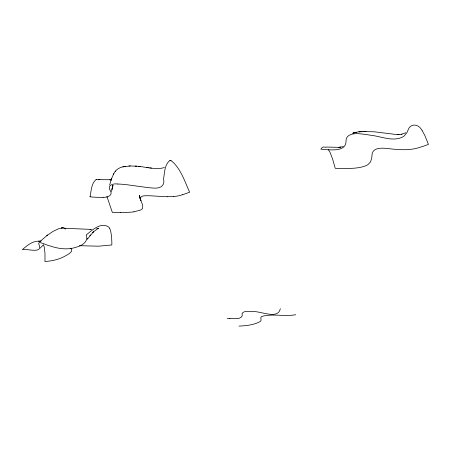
<?xml version="1.0" encoding="UTF-8"?>
<svg xmlns="http://www.w3.org/2000/svg" width="451" height="451" viewBox="0 0 451 451"><rect width="100%" height="100%" fill="white"/><g stroke="black" fill="none" stroke-linecap="round" stroke-linejoin="round"><path stroke-width="0.68" d="M280.325 308.698C277.974 320.402 259.302 310.187 252.081 311.726C248.834 311.59 240.625 310.125 242.243 315.773C240.389 320.103 233.669 318.096 229.869 318.677M90.003 196.856C91.328 191.077 91.147 183.608 96.057 179.577M111.527 191.551L112.959 185.282M111.876 189.73L112.885 185.541L112.186 188.315M109.638 184.949L111.493 178.788L113.759 173.686M111.014 180.208L111.493 178.788M113.449 174.249C115.428 169.621 120.124 166.814 125.062 166.509L124.143 166.65L130.26 165.945L136.738 166.227M87.252 239.233L93.701 231.566L92.805 232.434L93.058 232.192M87.483 238.906L87.821 238.427M90.527 234.932L89.918 235.659L90.161 235.377M115.287 171.329L115.569 170.991M40.24 248.095L43.082 245.147M39.525 241.928L47.62 234.988M93.47 231.791L98.408 228.234L97.072 228.696L98.47 228.251L97.072 228.696M46.791 235.614L53.156 231.324L59.025 228.561L63.241 227.856L65.795 228.781M169.463 160.815C164.401 165.224 164.638 172.97 163.521 179.126A35.426 16.777 0.6 0 1 163.561 183.602C161.39 189.662 153.47 188.033 148.48 187.65A72.774 36.909 -0.5 0 1 146.361 187.385L126.133 184.634A47.169 21.067 0.7 0 0 117.841 184.025M405.759 132.769L401.181 134.342L401.988 134.167M164.452 167.484C156.052 170.382 144.901 166.481 135.176 166.081M352.958 133.141L358.573 131.827L364.295 131.619L363.016 131.607M352.744 133.214L354.385 132.679L353.866 132.831M169.593 160.765L169.734 160.725A6.331 3.647 64.3 0 1 170.033 160.657M182.644 194.725L189.657 192.205C184.651 181.387 180.947 168.781 171.538 160.922M295.732 314.725C284.513 316.799 272.77 313.372 261.659 316.478C259.528 317.538 262.42 320.441 260.097 321.586C253.71 325.047 246.145 325.763 238.991 326.096M356.442 132.171L354.785 132.56M343.307 146.609L338.464 147.387L340.46 147.178L340.155 147.212M96.959 228.719L97.343 228.629M96.176 179.549L96.3 179.526A6.562 3.23 72.5 0 1 96.565 179.509M122.881 166.887L123.924 166.69M401.294 134.319L397.314 134.669L399.067 134.612M125.226 166.475L124.143 166.65M133.868 211.795L140.233 210.183A8.975 4.008 0 0 0 141.225 209.63A9.725 4.341 0.1 0 0 142.651 208.114L142.708 205.261L140.509 199.522A30.747 14.128 -1.2 0 1 140.346 198.773C140.385 194.838 146.248 195.931 148.92 195.74A70.288 29.975 -0.5 0 1 150.549 195.802L163.437 196.585A64.769 31.982 -0.9 0 0 167.203 196.715M359.904 131.709L358.923 131.81L360.219 131.681M173.669 196.529L167.203 196.715M109.807 179.864L111.448 179.746L98.284 179.645M128.997 166.03L130.26 165.945M338.774 147.347L326.118 147.049M361.488 131.63L360.535 131.686L361.77 131.619M103.099 197.273C107.158 197.797 113.511 195.424 110.269 190.508C106.56 185.265 113.613 183.162 117.835 184.053M170.219 160.641L170.371 160.641A5.497 3.163 64.2 0 1 170.579 160.652M365.998 131.591L364.741 131.619L374.251 131.782L397.545 134.663M91.694 229.328L90.132 229.373L90.657 229.362M363.264 131.607L365.795 131.596M38.498 241.099L41.142 241.088M90.431 229.367L64.606 228.279M120.304 212.579L112.355 212.438L106.887 196.36M79.393 245.688L98.628 246.19L111.825 244.961A86.361 61.257 61.1 0 0 111.854 242.491L111.56 236.228L110.698 231.188A11.151 7.464 64.7 0 0 110.157 229.531L109.672 228.465M99.936 179.752L98.341 179.645M151.389 168.065L149.879 167.89M96.728 179.521L96.864 179.537A6.072 2.988 72.4 0 1 97.044 179.583M138.496 166.425L140.165 166.628M146.643 167.473L148.261 167.687M63.241 227.856L65.294 228.477M39.62 241.274C32.962 240.501 27.285 245.395 22.55 249.454C26.271 248.552 42.05 253.783 39.412 245.598C35.612 238.804 47.772 245.998 49.869 245.857C58.371 248.845 67.83 250.136 76.518 247.109C81.817 245.818 88.988 241.437 86.18 234.999C92.06 230.264 100.906 221.74 108.646 226.983A4.724 3.146 64.8 0 1 109.401 227.992L109.616 228.358M64.487 228.279L64.983 228.409M325.876 147.274L323.604 146.947A58.884 14.156 76.2 0 0 320.898 149.146L326.282 149.659A76.935 41.441 -9 0 0 329.016 149.8C335.347 150.115 345.844 150.172 346.03 141.558C345.511 132.622 357.13 133.192 363.258 134.178A105.833 48.984 -6.7 0 1 371.128 135.317C381.067 136.388 391.44 141.388 401.3 137.662A10.57 5.288 -10.3 0 0 404.152 135.948L406.779 132.893L408.922 128.157C411.831 123.275 418.443 124.634 421.087 128.969A12.498 4.211 68.7 0 1 421.584 129.64L422.051 130.333M171.403 160.866L170.985 160.725A5.519 3.18 64.2 0 0 170.641 160.657M97.45 179.735L97.354 179.69A6.162 3.033 72.5 0 0 97.1 179.594M65.102 228.527L65.671 228.973M65.35 228.51L65.767 228.758M70.627 248.151C74.872 251.607 66.669 255.018 64.2 256.568C58.275 259.703 51.6 261.05 44.959 261.501L45.004 253.558L44.311 247.537A10.243 5.931 73.7 0 0 43.871 245.851L43.572 245.034A5.733 3.304 73.7 0 0 43.409 244.662M422.074 130.367L424.921 135.689L428.45 144.421L423.072 146.321A85.019 44.638 -10.9 0 1 420.326 147.184C410.855 150.516 400.691 149.941 390.882 148.898C384.382 148.182 371.9 145.994 371.951 155.804A79.568 39.169 -5.9 0 1 371.669 158.154L370.559 161.948L367.948 164.609A12.053 5.795 -8.4 0 1 365.857 165.737C358.708 168.539 350.839 168.42 343.273 168.533A100.246 52.75 -9.5 0 1 335.228 168.291L332.641 159.169L330.217 152.788A13.947 3.309 75.5 0 0 329.861 152.066L328.345 149.563M140.464 199.179L139.455 196.129L140.898 200.672L139.291 195.452L140.627 199.923M229.925 318.586A39.491 13.705 -3.8 0 1 227.225 318.496M133.913 211.88A52.169 24.247 0.7 0 1 120.31 212.511M182.599 194.697A24.546 11.596 -1 0 1 173.691 196.585M103.11 197.324A45.934 21.84 1.8 0 1 90.031 196.799M62.604 227.834L61.415 227.958L62.604 227.84"/></g></svg>
